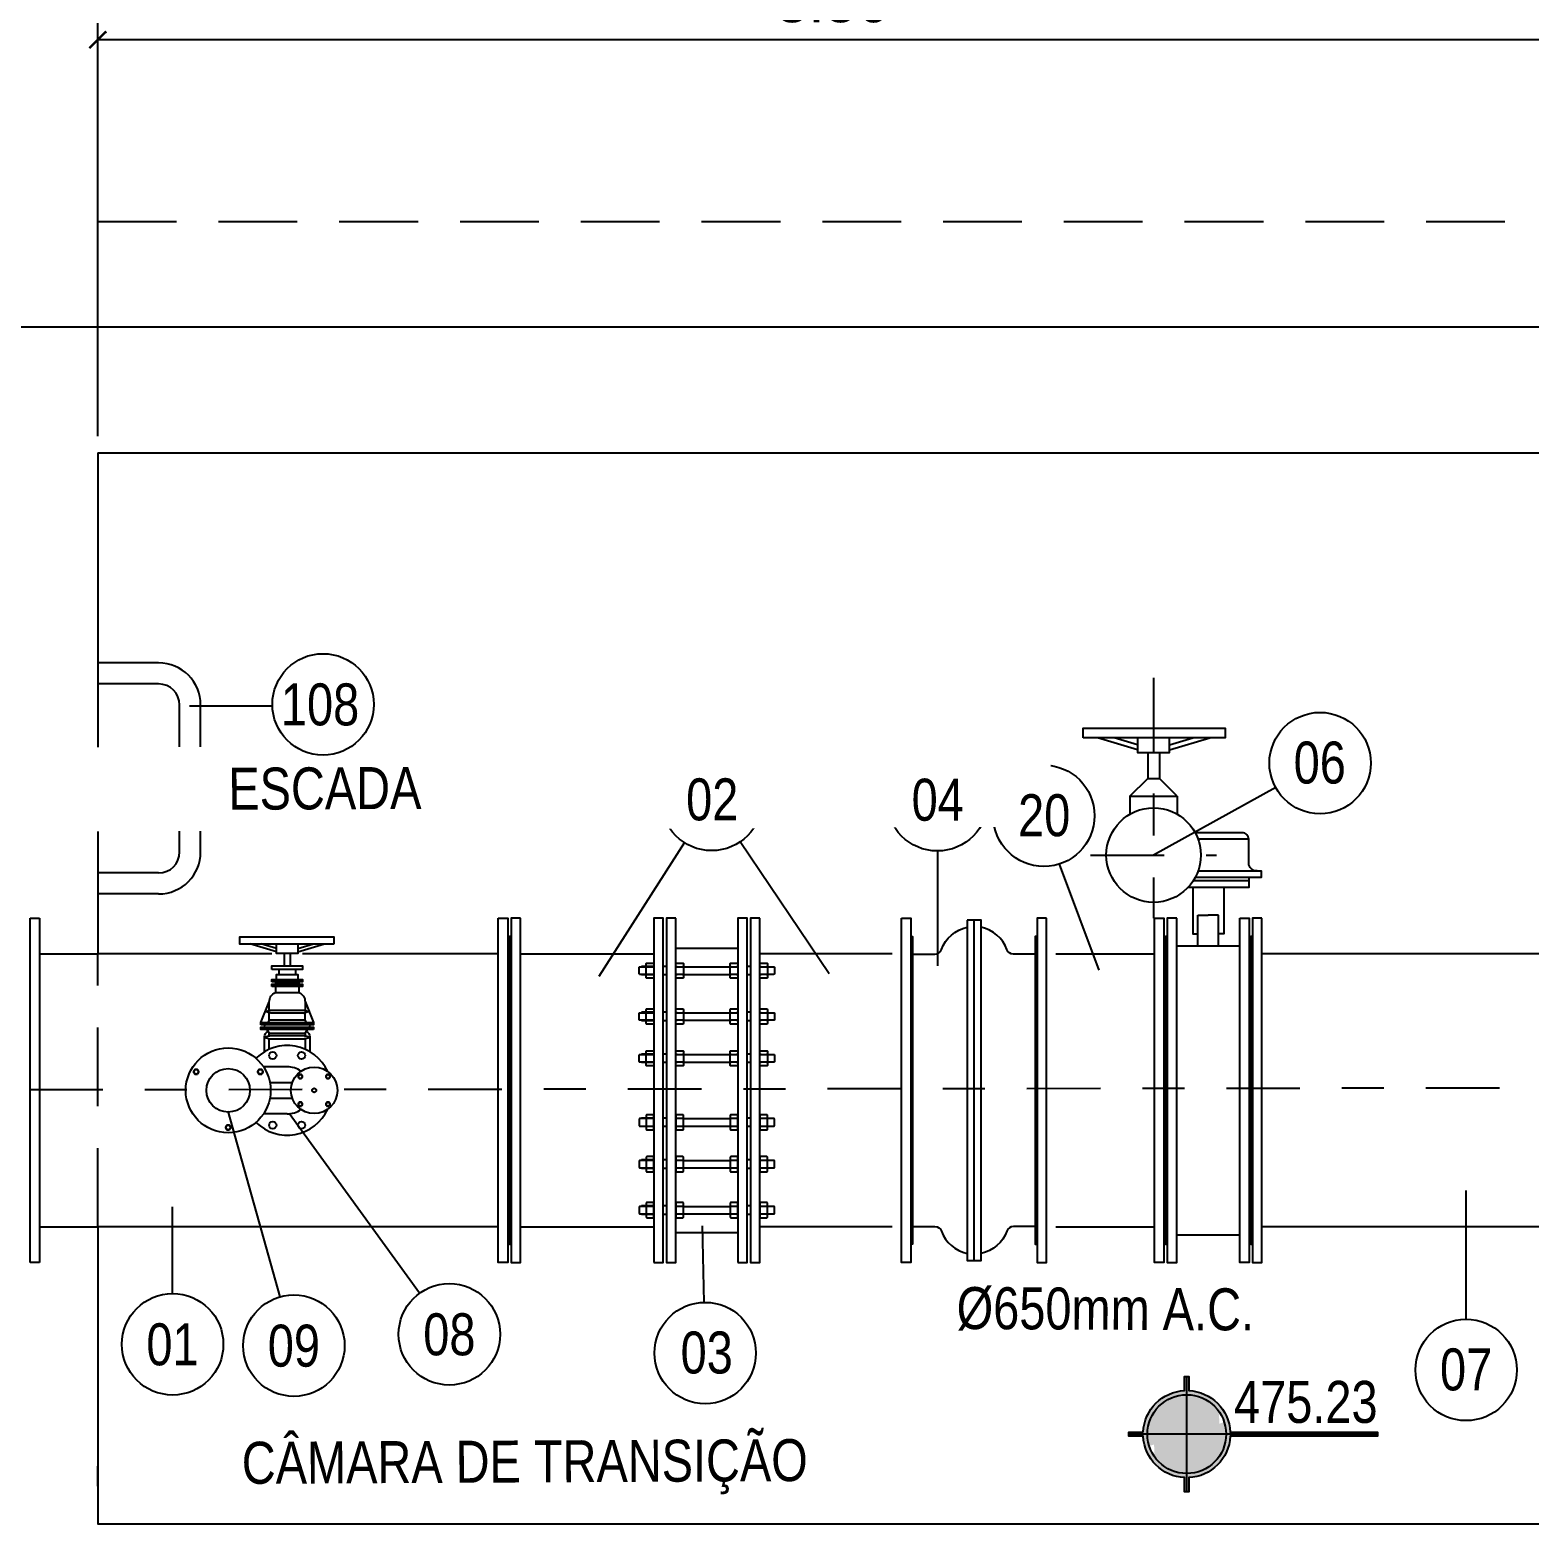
# Model space of a CAD drawing. Header units: feet. Extents: x 0 to 285374, y 0 to 9111566.
# Drawn here: x 285102.406 to 285105.977, y 9111373.329 to 9111376.886 of the extents above; entities that cross this region are included whole.
import ezdxf
from ezdxf.enums import TextEntityAlignment as Align

# ---------------------------------------------------------------- set-up
doc = ezdxf.new("R2010")
doc.units = ezdxf.units.FT
doc.header["$MEASUREMENT"] = 0
doc.linetypes.add('DASHDOT', pattern=[1, 0.5, -0.25, 0, -0.25])
doc.linetypes.add('HIDDEN', pattern=[0.375, 0.25, -0.125])
doc.layers.get('0').update_dxf_attribs({"linetype": 'CONTINUOUS'})
doc.layers.get('DEFPOINTS').update_dxf_attribs({"linetype": 'CONTINUOUS'})
for name, color, linetype in [('01', 1, 'CONTINUOUS'), ('01PROJ', 1, 'HIDDEN'), ('A-NIVEIS', 1, 'CONTINUOUS'), ('A-TEXTO', 2, 'CONTINUOUS'), ('EIXO', 1, 'DASHDOT'), ('FLANGES', 7, 'CONTINUOUS'), ('H-SA-CONTORNO', 2, 'CONTINUOUS'), ('H-SA-DIM', 1, 'CONTINUOUS'), ('H-SA-ESTRUTURA (CORTE)', 5, 'CONTINUOUS'), ('H-SA-TEXTO', 2, 'CONTINUOUS'), ('INDIC', 2, 'CONTINUOUS'), ('Top View-Ferro Fundido - JGS - K7(Esgoto)', 7, 'CONTINUOUS')]:
    doc.layers.add(name, color=color, linetype=linetype)
doc.styles.add('EGC_Arial_2.0mm', font='arial.ttf', dxfattribs={"width": 0.8, "height": 2})
doc.styles.get("Standard").update_dxf_attribs({"font": 'arial.ttf'})
doc.dimstyles.new('Copy of EGC_2.0mm', dxfattribs={"dimtxt": 0.1, "dimasz": 0.04, "dimexe": 0.04, "dimexo": 0.04, "dimgap": 0.04, "dimtad": 1, "dimzin": 1, "dimdsep": 46, "dimtxsty": 'Standard', "dimblk": 'ARCHTICK', "dimcen": 0, "dimclrd": 1, "dimclre": 1, "dimclrt": 2, "dimazin": 0, "dimtfac": 1, "dimtix": 1, "dimtmove": 1, "dimatfit": 3, "dimldrblk": 'NONE', "dimfxl": 0.002, "dimtolj": 1, "dimtzin": 0, "dimlwd": -1, "dimarcsym": 0})

# ---------------------------------------------------------------- blocks, each defined once
blk = doc.blocks.new('*U1244')
at = {"true_color": 0xffffff}
h = blk.add_hatch(color=7, dxfattribs=at)
h.dxf.hatch_style = 1
edge = h.paths.add_edge_path()
edge.add_arc((0, 0), 2.075, 92.76231, 177.23769, ccw=False)
edge.add_line((-0.1, 2.073), (-0.1, 2.75))
edge.add_line((-0.1, 2.75), (0.1, 2.75))
edge.add_line((0.1, 2.75), (0.1, 2.073))
edge.add_arc((0, 0), 2.075, 2.76231, 87.23769, ccw=False)
edge.add_line((2.073, 0.1), (9.088, 0.1))
edge.add_line((9.088, 0.1), (9.088, -0.1))
edge.add_line((9.088, -0.1), (2.073, -0.1))
edge.add_arc((0, 0), 2.075, 272.76231, 357.23769, ccw=False)
edge.add_line((0.1, -2.073), (0.1, -2.75))
edge.add_line((0.1, -2.75), (-0.1, -2.75))
edge.add_line((-0.1, -2.75), (-0.1, -2.073))
edge.add_arc((0, 0), 2.075, 182.76231, 267.23769, ccw=False)
edge.add_line((-2.073, -0.1), (-2.75, -0.1))
edge.add_line((-2.75, -0.1), (-2.75, 0.1))
edge.add_line((-2.75, 0.1), (-2.073, 0.1))
for p, q in [((0, -2.75), (0, 2.75)), ((9.088, 0), (-2.75, 0))]:
    blk.add_line(p, q)
at = {"color": 7, "true_color": 0xffffff}
blk.add_lwpolyline([(-2.073, 0.1, -0.386246), (-0.1, 2.073), (-0.1, 2.75), (0.1, 2.75), (0.1, 2.073, -0.386246), (2.073, 0.1), (9.088, 0.1), (9.088, -0.1), (2.073, -0.1, -0.386246), (0.1, -2.073), (0.1, -2.75), (-0.1, -2.75), (-0.1, -2.073, -0.386246), (-2.073, -0.1), (-2.75, -0.1), (-2.75, 0.1)], format="xyb", close=True, dxfattribs=at)
blk.add_circle((0, 0), 1.875)
for points in [[(0, 1.875), (0, 0), (0.583, 1.782), (0.595, 0)], [(0.583, 1.782), (0.595, 0), (1.097, 1.521), (1.096, 0)], [(1.097, 1.521), (1.096, 0), (1.533, 1.079), (1.571, 0)], [(1.533, 1.079), (1.571, 0), (1.786, 0.571), (0, 0)], [(-1.786, -0.571), (0, 0), (-1.796, -0.539), (-1.875, 0)], [(-1.533, -1.079), (-1.571, 0), (-1.786, -0.571), (0, 0)], [(-1.097, -1.521), (-1.096, 0), (-1.533, -1.079), (-1.571, 0)], [(-0.583, -1.782), (-0.595, 0), (-1.097, -1.521), (-1.096, 0)], [(0, -1.875), (0, 0), (-0.583, -1.782), (-0.595, 0)], [(1.786, 0.571), (0, 0), (1.796, 0.539), (1.875, 0)]]:
    blk.add_solid(points)
at = {"layer": 'A-TEXTO', "color": 2, "style": 'EGC_Arial_2.0mm', "width": 0.8}
blk.add_attdef('000.00', text='', height=2, dxfattribs=at).set_placement((9.088, 0.534), align=Align.RIGHT)
blk = doc.blocks.new('_ArchTick')
at = {"color": 0, "linetype": 'ByBlock', "const_width": 0.15}
blk.add_lwpolyline([(-0.5, -0.5), (0.5, 0.5)], dxfattribs=at)
blk = doc.blocks.new('*D1234')
at = {"layer": 'DEFPOINTS', "color": 0, "transparency": 16777216}
for p in [(285102.5676, 9111376.8626), (285102.5676, 9111375.8792), (285106.0676, 9111375.8792)]:
    blk.add_point(p, dxfattribs=at)
at = {"layer": 'H-SA-DIM', "color": 1, "lineweight": -2, "transparency": 16777216}
for p, q in [((285102.5676, 9111375.9192), (285102.5676, 9111376.9026)), ((285106.0676, 9111375.9192), (285106.0676, 9111376.9026))]:
    blk.add_line(p, q, dxfattribs=at)
at = {"layer": 'H-SA-DIM', "color": 1, "transparency": 16777216}
blk.add_line((285106.0676, 9111376.8626), (285102.5676, 9111376.8626), dxfattribs=at)
at = {"layer": 'H-SA-DIM', "color": 1, "transparency": 16777216, "xscale": 0.04, "yscale": 0.04, "zscale": 0.04, "rotation": 180}
blk.add_blockref('_ArchTick', (285102.5676, 9111376.8626), dxfattribs=at)
at = {"layer": 'H-SA-DIM', "color": 1, "transparency": 16777216, "xscale": 0.04, "yscale": 0.04, "zscale": 0.04}
blk.add_blockref('_ArchTick', (285106.0676, 9111376.8626), dxfattribs=at)
at = {"layer": 'H-SA-DIM', "color": 2, "transparency": 16777216, "insert": (285104.3176, 9111376.9537), "char_height": 0.1, "attachment_point": 5}
blk.add_mtext('\\A1;3.50', dxfattribs=at)
blk = doc.blocks.new('_None')
blk = doc.blocks.new('*D1247')
at = {"layer": 'DEFPOINTS', "color": 0, "transparency": 16777216}
for p in [(285106.0676, 9111377.21), (285106.0676, 9111375.8792), (285094.7676, 9111375.3292)]:
    blk.add_point(p, dxfattribs=at)
at = {"layer": 'H-SA-DIM', "color": 1, "lineweight": -2, "transparency": 16777216}
for p, q in [((285094.7676, 9111375.3692), (285094.7676, 9111377.25)), ((285106.0676, 9111375.9192), (285106.0676, 9111377.25))]:
    blk.add_line(p, q, dxfattribs=at)
at = {"layer": 'H-SA-DIM', "color": 1, "transparency": 16777216}
blk.add_line((285094.7676, 9111377.21), (285106.0676, 9111377.21), dxfattribs=at)
at = {"layer": 'H-SA-DIM', "color": 1, "transparency": 16777216, "xscale": 0.04, "yscale": 0.04, "zscale": 0.04, "rotation": 180}
blk.add_blockref('_ArchTick', (285094.7676, 9111377.21), dxfattribs=at)
at = {"layer": 'H-SA-DIM', "color": 1, "transparency": 16777216, "xscale": 0.04, "yscale": 0.04, "zscale": 0.04}
blk.add_blockref('_ArchTick', (285106.0676, 9111377.21), dxfattribs=at)
at = {"layer": 'H-SA-DIM', "color": 2, "transparency": 16777216, "insert": (285100.4176, 9111377.3011), "char_height": 0.1, "attachment_point": 5}
blk.add_mtext('\\A1;11.30', dxfattribs=at)

msp = doc.modelspace()

# ---------------------------------------------------------------- linework, layer by layer
at = {"layer": '01', "color": 1}
for p, q in [((285105.0432, 9111375.1725), (285104.9476, 9111375.2006)), ((285105.0432, 9111375.1842), (285104.9874, 9111375.2006)), ((285105.1191, 9111375.1725), (285105.2147, 9111375.2006)), ((285105.1191, 9111375.1842), (285105.1748, 9111375.2006)), ((285105.0249, 9111375.0622), (285105.0671, 9111375.1044)), ((285105.0671, 9111375.1044), (285105.0952, 9111375.1044)), ((285105.1374, 9111375.0622), (285105.0952, 9111375.1044)), ((285105.0249, 9111375.0622), (285105.1374, 9111375.0622)), ((285105.3077, 9111374.9592), (285105.1871, 9111374.9592)), ((285102.9933, 9111374.6916), (285102.9296, 9111374.7103)), ((285102.9933, 9111374.6994), (285102.9561, 9111374.7103)), ((285102.9989, 9111374.6495), (285102.9989, 9111374.6376)), ((285103.0186, 9111374.4177), (285102.9622, 9111374.4177)), ((285103.0186, 9111374.3055), (285102.9622, 9111374.3055))]:
    msp.add_line(p, q, dxfattribs=at)
at = {"layer": '01', "color": 1, "ltscale": 2.5}
for p, q in [((285105.0671, 9111375.1658), (285105.0671, 9111375.1044)), ((285105.0952, 9111375.1658), (285105.0952, 9111375.1044)), ((285105.0249, 9111375.0622), (285105.0249, 9111375.019)), ((285105.1374, 9111375.0622), (285105.1374, 9111375.019))]:
    msp.add_line(p, q, dxfattribs=at)
at = {"layer": '01', "color": 1, "ltscale": 0.2}
for p, q in [((285103.0439, 9111374.6994), (285103.081, 9111374.7103)), ((285103.0439, 9111374.6916), (285103.1076, 9111374.7103)), ((285103.0113, 9111374.6871), (285103.0113, 9111374.658)), ((285103.0259, 9111374.6871), (285103.0259, 9111374.658)), ((285103.0383, 9111374.6495), (285103.0383, 9111374.6376)), ((285102.9905, 9111374.62), (285102.9905, 9111374.6143)), ((285102.9905, 9111374.6171), (285103.0467, 9111374.6171)), ((285102.9905, 9111374.6087), (285102.9905, 9111374.5946)), ((285103.0467, 9111374.62), (285103.0467, 9111374.6143)), ((285103.0467, 9111374.6087), (285103.0467, 9111374.5946)), ((285102.9559, 9111374.5232), (285102.9761, 9111374.5722)), ((285103.0611, 9111374.5731), (285103.0813, 9111374.5232)), ((285102.9761, 9111374.5288), (285102.9761, 9111374.5462)), ((285103.0611, 9111374.5288), (285103.0611, 9111374.5462)), ((285102.9726, 9111374.5018), (285102.9733, 9111374.5021)), ((285102.9761, 9111374.491), (285102.9761, 9111374.4979)), ((285103.0611, 9111374.4979), (285103.0611, 9111374.491)), ((285103.0639, 9111374.5021), (285103.0645, 9111374.5018)), ((285102.9775, 9111374.3803), (285103.0307, 9111374.3803)), ((285102.9775, 9111374.3429), (285103.0307, 9111374.3429))]:
    msp.add_line(p, q, dxfattribs=at)
at = {"layer": '01', "color": 1}
msp.add_lwpolyline([(285105.0432, 9111375.2006), (285105.0432, 9111375.1658), (285105.1191, 9111375.1658), (285105.1191, 9111375.2006)], dxfattribs=at)
msp.add_lwpolyline([(285105.3275, 9111374.884, -0.405757), (285105.3077, 9111374.9026), (285105.3077, 9111374.9592, 0.414214), (285105.2921, 9111374.9748), (285105.1802, 9111374.9748)], format="xyb", dxfattribs=at)
at = {"layer": '01', "color": 1, "ltscale": 0.2}
for points in [[(285103.1301, 9111374.7103), (285103.1301, 9111374.7261), (285102.9051, 9111374.7261), (285102.9051, 9111374.7103)], [(285102.982, 9111374.6495), (285102.982, 9111374.658), (285103.0552, 9111374.658), (285103.0552, 9111374.6495)], [(285102.982, 9111374.62), (285102.982, 9111374.6256), (285103.0552, 9111374.6256), (285103.0552, 9111374.62)], [(285102.982, 9111374.6087), (285102.982, 9111374.6143), (285103.0552, 9111374.6143), (285103.0552, 9111374.6087)], [(285102.9559, 9111374.5176), (285102.9559, 9111374.5232), (285103.0813, 9111374.5232), (285103.0813, 9111374.5176)], [(285103.0813, 9111374.5063), (285102.9559, 9111374.5063), (285102.9559, 9111374.512), (285103.0813, 9111374.512)]]:
    msp.add_lwpolyline(points, close=True, dxfattribs=at)
for points in [[(285103.0439, 9111374.7103), (285103.0439, 9111374.6871), (285102.9933, 9111374.6871), (285102.9933, 9111374.7103)], [(285102.9933, 9111374.6256), (285102.9933, 9111374.6376), (285103.0439, 9111374.6376), (285103.0439, 9111374.6256)], [(285103.0648, 9111374.5232), (285103.0611, 9111374.5288), (285102.9761, 9111374.5288), (285102.9724, 9111374.5232)], [(285102.9705, 9111374.5063), (285102.9761, 9111374.4979), (285103.0611, 9111374.4979), (285103.0667, 9111374.5063)], [(285102.9761, 9111374.4594), (285102.9761, 9111374.4845)], [(285103.0611, 9111374.4845), (285103.0611, 9111374.4594)]]:
    msp.add_lwpolyline(points, dxfattribs=at)
for points in [[(285102.9761, 9111374.5519), (285102.9761, 9111374.5721, -0.292862), (285102.9905, 9111374.5946), (285103.0467, 9111374.5946, -0.313643), (285103.0611, 9111374.5721), (285103.0611, 9111374.552)], [(285103.0575, 9111374.5457), (285102.9799, 9111374.5457, -0.072993), (285102.9758, 9111374.5463), (285102.9666, 9111374.5491), (285102.9758, 9111374.5519, -0.072993), (285102.9799, 9111374.5525), (285103.0575, 9111374.5525, -0.072993), (285103.0615, 9111374.5519), (285103.0708, 9111374.5491), (285103.0615, 9111374.5463, -0.072993), (285103.0575, 9111374.5457, 0.072993), (285103.0615, 9111374.5463)], [(285102.9649, 9111374.4537), (285102.9649, 9111374.4892, -0.284079), (285102.9726, 9111374.5018)], [(285103.063, 9111374.485), (285103.0723, 9111374.4878), (285103.063, 9111374.4905, 0.072993), (285103.059, 9111374.4911), (285102.9782, 9111374.4911, 0.072993), (285102.9741, 9111374.4905), (285102.9649, 9111374.4878), (285102.9741, 9111374.485, 0.072993), (285102.9782, 9111374.4844), (285103.059, 9111374.4844, 0.072993), (285103.063, 9111374.485, -0.072993), (285103.059, 9111374.4844)], [(285103.0645, 9111374.5018, -0.284079), (285103.0723, 9111374.4892), (285103.0723, 9111374.4537)]]:
    msp.add_lwpolyline(points, format="xyb", dxfattribs=at)
at = {"layer": '01', "color": 1}
for points in [[(285102.805, 9111374.4001), (285102.8083, 9111374.4057), (285102.805, 9111374.4113), (285102.7986, 9111374.4113), (285102.7953, 9111374.4057), (285102.7986, 9111374.4001)], [(285102.9579, 9111374.4001), (285102.9611, 9111374.4057), (285102.9579, 9111374.4113), (285102.9514, 9111374.4113), (285102.9482, 9111374.4057), (285102.9514, 9111374.4001)], [(285103.0526, 9111374.3898), (285103.0553, 9111374.3944), (285103.0526, 9111374.399), (285103.0473, 9111374.399), (285103.0447, 9111374.3944), (285103.0473, 9111374.3898)], [(285103.1183, 9111374.3898), (285103.121, 9111374.3944), (285103.1183, 9111374.399), (285103.113, 9111374.399), (285103.1103, 9111374.3944), (285103.113, 9111374.3898)], [(285103.0526, 9111374.3241), (285103.0553, 9111374.3287), (285103.0526, 9111374.3334), (285103.0473, 9111374.3334), (285103.0447, 9111374.3287), (285103.0473, 9111374.3241)], [(285103.1183, 9111374.3241), (285103.121, 9111374.3287), (285103.1183, 9111374.3334), (285103.113, 9111374.3334), (285103.1103, 9111374.3287), (285103.113, 9111374.3241)], [(285102.8815, 9111374.2677), (285102.8847, 9111374.2733), (285102.8815, 9111374.2789), (285102.875, 9111374.2789), (285102.8718, 9111374.2733), (285102.875, 9111374.2677)]]:
    msp.add_lwpolyline(points, close=True, dxfattribs=at)
for centre, radius in [((285102.9842, 9111374.4445), 0.0086), ((285103.0529, 9111374.4445), 0.0086), ((285102.8018, 9111374.4057), 0.00561), ((285102.9547, 9111374.4057), 0.00561), ((285103.05, 9111374.3944), 0.00461), ((285103.1157, 9111374.3944), 0.00461), ((285103.0828, 9111374.3616), 0.00489), ((285103.05, 9111374.3287), 0.00461), ((285103.1157, 9111374.3287), 0.00461), ((285102.8782, 9111374.2733), 0.00561), ((285102.9842, 9111374.2786), 0.0086), ((285103.0529, 9111374.2786), 0.0086)]:
    msp.add_circle(centre, radius, dxfattribs=at)
for centre, radius, start, end in [((285102.9705, 9111374.5148), 0.00562, 150, 210), ((285103.0186, 9111374.3616), 0.0561, 54.2977, 90), ((285103.0186, 9111374.3616), 0.1066, 225.7973, 335.1096), ((285103.0186, 9111374.3616), 0.0561, 270, 305.7023)]:
    msp.add_arc(centre, radius, start, end, dxfattribs=at)
at = {"layer": '01', "color": 1, "ltscale": 0.2}
for centre, radius, start, end in [((285103.0667, 9111374.5148), 0.00562, 330, 30), ((285103.0186, 9111374.3616), 0.1066, 24.8904, 134.2027)]:
    msp.add_arc(centre, radius, start, end, dxfattribs=at)
at = {"layer": '01PROJ', "color": 1, "ltscale": 25}
for p, q in [((285102.4289, 9111374.6866), (285102.5676, 9111374.6866)), ((285102.4289, 9111374.0366), (285102.5676, 9111374.0366))]:
    msp.add_line(p, q, dxfattribs=at)
msp.add_lwpolyline([(285102.4064, 9111374.7718), (285102.4289, 9111374.7718), (285102.4289, 9111373.9516), (285102.4064, 9111373.9516)], close=True, dxfattribs=at)
at = {"layer": 'EIXO', "ltscale": 0.35}
for p, q in [((285105.0811, 9111375.3435), (285105.0811, 9111374.7716)), ((285104.9311, 9111374.9216), (285105.2311, 9111374.9216)), ((285100.9796, 9111374.3616), (285115.3353, 9111374.3793, -478.1983))]:
    msp.add_line(p, q, dxfattribs=at)
at = {"layer": 'FLANGES', "color": 2}
msp.add_lwpolyline([(285104.9138, 9111375.2006), (285104.9138, 9111375.2242), (285105.2513, 9111375.2242), (285105.2513, 9111375.2006)], close=True, dxfattribs=at)
for centre, radius in [((285105.0811, 9111374.9216), 0.1125), ((285102.8782, 9111374.3616), 0.101), ((285103.0828, 9111374.3616), 0.0554), ((285102.8782, 9111374.3616), 0.0518)]:
    msp.add_circle(centre, radius, dxfattribs=at)
at = {"layer": 'H-SA-CONTORNO', "color": 1, "linetype": 'HIDDEN', "ltscale": 0.75}
for p, q in [((285107.0676, 9111376.4292), (285097.0676, 9111376.4292)), ((285102.5676, 9111374.0366), (285102.5676, 9111374.6866))]:
    msp.add_line(p, q, dxfattribs=at)
at = {"layer": 'H-SA-ESTRUTURA (CORTE)'}
for p, q in [((285102.2676, 9111376.1792), (285106.3676, 9111376.1792)), ((285102.5676, 9111375.8792), (285102.5676, 9111374.6866)), ((285102.5676, 9111375.2042), (285102.5676, 9111375.1566)), ((285102.5676, 9111373.419), (285102.5676, 9111373.4666)), ((285105.2176, 9111373.3292), (285106.0676, 9111373.3292))]:
    msp.add_line(p, q, dxfattribs=at)
for points in [[(285102.5676, 9111375.8792), (285106.0676, 9111375.8792), (285106.0676, 9111374.6866)], [(285102.5676, 9111374.0366), (285102.5676, 9111373.3292), (285105.2176, 9111373.3292)]]:
    msp.add_lwpolyline(points, dxfattribs=at)
at = {"layer": 'INDIC', "color": 1, "linetype": 'Continuous'}
for p, q in [((285102.9834, 9111375.2764), (285102.7861, 9111375.2764)), ((285105.3718, 9111375.0823), (285105.0811, 9111374.9216)), ((285104.3085, 9111374.6386), (285104.0967, 9111374.9529)), ((285103.9642, 9111374.9513), (285103.7604, 9111374.6324)), ((285104.5665, 9111374.9315), (285104.5665, 9111374.6584)), ((285104.8567, 9111374.9003), (285104.9509, 9111374.6476)), ((285103.002, 9111373.87), (285102.8781, 9111374.3118)), ((285103.3338, 9111373.8785), (285103.0232, 9111374.3063)), ((285105.8253, 9111373.8166), (285105.8253, 9111374.1228)), ((285102.7459, 9111373.8777), (285102.7459, 9111374.0842)), ((285104.0111, 9111373.8569), (285104.0072, 9111374.039))]:
    msp.add_line(p, q, dxfattribs=at)
for centre in [(285105.4775, 9111375.1407), (285104.0292, 9111375.053), (285104.5665, 9111375.0522), (285104.8199, 9111375.0153), (285103.4047, 9111373.7808), (285102.7459, 9111373.757), (285103.0346, 9111373.7538), (285104.0137, 9111373.7362), (285105.8251, 9111373.6959)]:
    msp.add_circle(centre, 0.1207, dxfattribs=at)
at = {"layer": 'Top View-Ferro Fundido - JGS - K7(Esgoto)', "color": 1, "linetype": 'ByBlock', "lineweight": -2}
for p, q in [((285102.7126, 9111375.3792), (285102.5676, 9111375.3792)), ((285102.7126, 9111375.3292), (285102.5676, 9111375.3292)), ((285102.7626, 9111374.9292), (285102.7626, 9111375.2792)), ((285102.8126, 9111374.9292), (285102.8126, 9111375.2792)), ((285102.7126, 9111374.8792), (285102.5676, 9111374.8792)), ((285105.3075, 9111374.8605), (285105.1756, 9111374.8605)), ((285102.7126, 9111374.8292), (285102.5676, 9111374.8292)), ((285105.1867, 9111374.7785), (285105.2111, 9111374.7785)), ((285105.1867, 9111374.7058), (285105.1867, 9111374.7785)), ((285105.2355, 9111374.7785), (285105.2111, 9111374.7785)), ((285105.2355, 9111374.7058), (285105.2355, 9111374.7785)), ((285104.654, 9111373.9562), (285104.654, 9111374.7669)), ((285105.1361, 9111374.7058), (285105.2861, 9111374.7058)), ((285102.982, 9111374.6866), (285102.5676, 9111374.6866)), ((285103.5211, 9111374.6866), (285103.0552, 9111374.6866)), ((285103.5741, 9111374.6866), (285103.8911, 9111374.6866)), ((285103.9441, 9111374.6997), (285104.0911, 9111374.6997)), ((285104.4586, 9111374.6866), (285104.1441, 9111374.6866)), ((285104.8486, 9111374.6866), (285105.0831, 9111374.6866)), ((285106.0676, 9111374.6866), (285105.3391, 9111374.6866)), ((285103.8911, 9111374.6567), (285103.8621, 9111374.6567)), ((285103.8911, 9111374.6367), (285103.8621, 9111374.6367)), ((285103.8749, 9111374.6557), (285103.8893, 9111374.6557)), ((285103.8893, 9111374.6377), (285103.8749, 9111374.6377)), ((285103.9216, 9111374.6567), (285103.9136, 9111374.6567)), ((285103.9216, 9111374.6367), (285103.9136, 9111374.6367)), ((285103.9459, 9111374.6557), (285103.9603, 9111374.6557)), ((285103.9603, 9111374.6377), (285103.9459, 9111374.6377)), ((285103.9621, 9111374.6557), (285104.0731, 9111374.6557)), ((285103.9621, 9111374.6377), (285104.0731, 9111374.6377)), ((285104.0749, 9111374.6557), (285104.0893, 9111374.6557)), ((285104.0893, 9111374.6377), (285104.0749, 9111374.6377)), ((285104.1216, 9111374.6567), (285104.1136, 9111374.6567)), ((285104.1216, 9111374.6367), (285104.1136, 9111374.6367)), ((285104.1459, 9111374.6557), (285104.1603, 9111374.6557)), ((285104.1603, 9111374.6377), (285104.1459, 9111374.6377)), ((285103.8911, 9111374.5474), (285103.8621, 9111374.5474)), ((285103.8911, 9111374.5274), (285103.8621, 9111374.5274)), ((285103.8749, 9111374.5464), (285103.8893, 9111374.5464)), ((285103.8893, 9111374.5284), (285103.8749, 9111374.5284)), ((285103.9216, 9111374.5474), (285103.9136, 9111374.5474)), ((285103.9216, 9111374.5274), (285103.9136, 9111374.5274)), ((285103.9459, 9111374.5464), (285103.9603, 9111374.5464)), ((285103.9603, 9111374.5284), (285103.9459, 9111374.5284)), ((285103.9621, 9111374.5464), (285104.0731, 9111374.5464)), ((285103.9621, 9111374.5284), (285104.0731, 9111374.5284)), ((285104.0749, 9111374.5464), (285104.0893, 9111374.5464)), ((285104.0893, 9111374.5284), (285104.0749, 9111374.5284)), ((285104.1216, 9111374.5474), (285104.1136, 9111374.5474)), ((285104.1216, 9111374.5274), (285104.1136, 9111374.5274)), ((285104.1459, 9111374.5464), (285104.1603, 9111374.5464)), ((285104.1603, 9111374.5284), (285104.1459, 9111374.5284)), ((285103.8911, 9111374.4478), (285103.8621, 9111374.4478)), ((285103.8911, 9111374.4278), (285103.8621, 9111374.4278)), ((285103.8749, 9111374.4468), (285103.8893, 9111374.4468)), ((285103.8893, 9111374.4288), (285103.8749, 9111374.4288)), ((285103.9216, 9111374.4478), (285103.9136, 9111374.4478)), ((285103.9216, 9111374.4278), (285103.9136, 9111374.4278)), ((285103.9459, 9111374.4468), (285103.9603, 9111374.4468)), ((285103.9603, 9111374.4288), (285103.9459, 9111374.4288)), ((285103.9621, 9111374.4468), (285104.0731, 9111374.4468)), ((285103.9621, 9111374.4288), (285104.0731, 9111374.4288)), ((285104.0749, 9111374.4468), (285104.0893, 9111374.4468)), ((285104.0893, 9111374.4288), (285104.0749, 9111374.4288)), ((285104.1216, 9111374.4478), (285104.1136, 9111374.4478)), ((285104.1216, 9111374.4278), (285104.1136, 9111374.4278)), ((285104.1459, 9111374.4468), (285104.1603, 9111374.4468)), ((285104.1603, 9111374.4288), (285104.1459, 9111374.4288)), ((285103.8911, 9111374.2954), (285103.8621, 9111374.2954)), ((285103.8911, 9111374.2754), (285103.8621, 9111374.2754)), ((285103.8893, 9111374.2944), (285103.8749, 9111374.2944)), ((285103.8749, 9111374.2764), (285103.8893, 9111374.2764)), ((285103.9216, 9111374.2954), (285103.9136, 9111374.2954)), ((285103.9216, 9111374.2754), (285103.9136, 9111374.2754)), ((285103.9603, 9111374.2944), (285103.9459, 9111374.2944)), ((285103.9459, 9111374.2764), (285103.9603, 9111374.2764)), ((285103.9621, 9111374.2944), (285104.0731, 9111374.2944)), ((285103.9621, 9111374.2764), (285104.0731, 9111374.2764)), ((285104.0893, 9111374.2944), (285104.0749, 9111374.2944)), ((285104.0749, 9111374.2764), (285104.0893, 9111374.2764)), ((285104.1216, 9111374.2954), (285104.1136, 9111374.2954)), ((285104.1216, 9111374.2754), (285104.1136, 9111374.2754)), ((285104.1603, 9111374.2944), (285104.1459, 9111374.2944)), ((285104.1459, 9111374.2764), (285104.1603, 9111374.2764)), ((285103.8911, 9111374.1958), (285103.8621, 9111374.1958)), ((285103.8911, 9111374.1758), (285103.8621, 9111374.1758)), ((285103.8893, 9111374.1948), (285103.8749, 9111374.1948)), ((285103.8749, 9111374.1768), (285103.8893, 9111374.1768)), ((285103.9216, 9111374.1958), (285103.9136, 9111374.1958)), ((285103.9216, 9111374.1758), (285103.9136, 9111374.1758)), ((285103.9603, 9111374.1948), (285103.9459, 9111374.1948)), ((285103.9459, 9111374.1768), (285103.9603, 9111374.1768)), ((285103.9621, 9111374.1948), (285104.0731, 9111374.1948)), ((285103.9621, 9111374.1768), (285104.0731, 9111374.1768)), ((285104.0893, 9111374.1948), (285104.0749, 9111374.1948)), ((285104.0749, 9111374.1768), (285104.0893, 9111374.1768)), ((285104.1216, 9111374.1958), (285104.1136, 9111374.1958)), ((285104.1216, 9111374.1758), (285104.1136, 9111374.1758)), ((285104.1603, 9111374.1948), (285104.1459, 9111374.1948)), ((285104.1459, 9111374.1768), (285104.1603, 9111374.1768)), ((285103.8911, 9111374.0864), (285103.8621, 9111374.0864)), ((285103.8911, 9111374.0664), (285103.8621, 9111374.0664)), ((285103.8893, 9111374.0854), (285103.8749, 9111374.0854)), ((285103.8749, 9111374.0674), (285103.8893, 9111374.0674)), ((285103.9216, 9111374.0864), (285103.9136, 9111374.0864)), ((285103.9216, 9111374.0664), (285103.9136, 9111374.0664)), ((285103.9603, 9111374.0854), (285103.9459, 9111374.0854)), ((285103.9459, 9111374.0674), (285103.9603, 9111374.0674)), ((285103.9621, 9111374.0854), (285104.0731, 9111374.0854)), ((285103.9621, 9111374.0674), (285104.0731, 9111374.0674)), ((285104.0893, 9111374.0854), (285104.0749, 9111374.0854)), ((285104.0749, 9111374.0674), (285104.0893, 9111374.0674)), ((285104.1216, 9111374.0864), (285104.1136, 9111374.0864)), ((285104.1216, 9111374.0664), (285104.1136, 9111374.0664)), ((285104.1603, 9111374.0854), (285104.1459, 9111374.0854)), ((285104.1459, 9111374.0674), (285104.1603, 9111374.0674)), ((285103.5211, 9111374.0366), (285102.5676, 9111374.0366)), ((285103.5741, 9111374.0366), (285103.8911, 9111374.0366)), ((285103.9441, 9111374.0234), (285104.0911, 9111374.0234)), ((285104.4586, 9111374.0366), (285104.1441, 9111374.0366)), ((285104.8486, 9111374.0366), (285105.0831, 9111374.0366)), ((285106.0676, 9111374.0366), (285105.3391, 9111374.0366)), ((285105.1361, 9111374.0174), (285105.2861, 9111374.0174))]:
    msp.add_line(p, q, dxfattribs=at)
for points in [[(285105.1871, 9111374.884), (285105.3371, 9111374.884), (285105.3371, 9111374.8683), (285105.1802, 9111374.8683)], [(285105.3075, 9111374.8683), (285105.3075, 9111374.8449), (285105.1634, 9111374.8449)], [(285105.1742, 9111374.8449), (285105.1742, 9111374.7339), (285105.1867, 9111374.7339)], [(285105.248, 9111374.8449), (285105.248, 9111374.7339), (285105.2355, 9111374.7339)], [(285103.5436, 9111374.7276), (285103.5476, 9111374.7276), (285103.5476, 9111373.9956), (285103.5436, 9111373.9956)], [(285103.5516, 9111374.7276), (285103.5476, 9111374.7276), (285103.5476, 9111373.9956), (285103.5516, 9111373.9956)], [(285104.5036, 9111374.7276), (285104.5076, 9111374.7276), (285104.5076, 9111373.9956), (285104.5036, 9111373.9956)], [(285104.8036, 9111374.7276), (285104.7996, 9111374.7276), (285104.7996, 9111373.9956), (285104.8036, 9111373.9956)], [(285105.1056, 9111374.7276), (285105.1096, 9111374.7276), (285105.1096, 9111373.9956), (285105.1056, 9111373.9956)], [(285105.1136, 9111374.7276), (285105.1096, 9111374.7276), (285105.1096, 9111373.9956), (285105.1136, 9111373.9956)], [(285105.3086, 9111374.7276), (285105.3126, 9111374.7276), (285105.3126, 9111373.9956), (285105.3086, 9111373.9956)], [(285105.3166, 9111374.7276), (285105.3126, 9111374.7276), (285105.3126, 9111373.9956), (285105.3166, 9111373.9956)], [(285103.8731, 9111374.6548), (285103.8749, 9111374.6557), (285103.8731, 9111374.6566)], [(285103.8731, 9111374.6368), (285103.8749, 9111374.6377), (285103.8731, 9111374.6386)], [(285103.8911, 9111374.6566), (285103.8893, 9111374.6557), (285103.8911, 9111374.6548)], [(285103.8911, 9111374.6386), (285103.8893, 9111374.6377), (285103.8911, 9111374.6368)], [(285103.9441, 9111374.6548), (285103.9459, 9111374.6557), (285103.9441, 9111374.6566)], [(285103.9441, 9111374.6368), (285103.9459, 9111374.6377), (285103.9441, 9111374.6386)], [(285103.9621, 9111374.6566), (285103.9603, 9111374.6557), (285103.9621, 9111374.6548)], [(285103.9621, 9111374.6386), (285103.9603, 9111374.6377), (285103.9621, 9111374.6368)], [(285104.0731, 9111374.6548), (285104.0749, 9111374.6557), (285104.0731, 9111374.6566)], [(285104.0731, 9111374.6368), (285104.0749, 9111374.6377), (285104.0731, 9111374.6386)], [(285104.0911, 9111374.6566), (285104.0893, 9111374.6557), (285104.0911, 9111374.6548)], [(285104.0911, 9111374.6386), (285104.0893, 9111374.6377), (285104.0911, 9111374.6368)], [(285104.1441, 9111374.6548), (285104.1459, 9111374.6557), (285104.1441, 9111374.6566)], [(285104.1441, 9111374.6368), (285104.1459, 9111374.6377), (285104.1441, 9111374.6386)], [(285104.1621, 9111374.6566), (285104.1603, 9111374.6557), (285104.1621, 9111374.6548)], [(285104.1621, 9111374.6386), (285104.1603, 9111374.6377), (285104.1621, 9111374.6368)], [(285103.8731, 9111374.5455), (285103.8749, 9111374.5464), (285103.8731, 9111374.5473)], [(285103.8731, 9111374.5275), (285103.8749, 9111374.5284), (285103.8731, 9111374.5293)], [(285103.8911, 9111374.5473), (285103.8893, 9111374.5464), (285103.8911, 9111374.5455)], [(285103.8911, 9111374.5293), (285103.8893, 9111374.5284), (285103.8911, 9111374.5275)], [(285103.9441, 9111374.5455), (285103.9459, 9111374.5464), (285103.9441, 9111374.5473)], [(285103.9441, 9111374.5275), (285103.9459, 9111374.5284), (285103.9441, 9111374.5293)], [(285103.9621, 9111374.5473), (285103.9603, 9111374.5464), (285103.9621, 9111374.5455)], [(285103.9621, 9111374.5293), (285103.9603, 9111374.5284), (285103.9621, 9111374.5275)], [(285104.0731, 9111374.5455), (285104.0749, 9111374.5464), (285104.0731, 9111374.5473)], [(285104.0731, 9111374.5275), (285104.0749, 9111374.5284), (285104.0731, 9111374.5293)], [(285104.0911, 9111374.5473), (285104.0893, 9111374.5464), (285104.0911, 9111374.5455)], [(285104.0911, 9111374.5293), (285104.0893, 9111374.5284), (285104.0911, 9111374.5275)], [(285104.1441, 9111374.5455), (285104.1459, 9111374.5464), (285104.1441, 9111374.5473)], [(285104.1441, 9111374.5275), (285104.1459, 9111374.5284), (285104.1441, 9111374.5293)], [(285104.1621, 9111374.5473), (285104.1603, 9111374.5464), (285104.1621, 9111374.5455)], [(285104.1621, 9111374.5293), (285104.1603, 9111374.5284), (285104.1621, 9111374.5275)], [(285103.8731, 9111374.4459), (285103.8749, 9111374.4468), (285103.8731, 9111374.4477)], [(285103.8731, 9111374.4279), (285103.8749, 9111374.4288), (285103.8731, 9111374.4297)], [(285103.8911, 9111374.4477), (285103.8893, 9111374.4468), (285103.8911, 9111374.4459)], [(285103.8911, 9111374.4297), (285103.8893, 9111374.4288), (285103.8911, 9111374.4279)], [(285103.9441, 9111374.4459), (285103.9459, 9111374.4468), (285103.9441, 9111374.4477)], [(285103.9441, 9111374.4279), (285103.9459, 9111374.4288), (285103.9441, 9111374.4297)], [(285103.9621, 9111374.4477), (285103.9603, 9111374.4468), (285103.9621, 9111374.4459)], [(285103.9621, 9111374.4297), (285103.9603, 9111374.4288), (285103.9621, 9111374.4279)], [(285104.0731, 9111374.4459), (285104.0749, 9111374.4468), (285104.0731, 9111374.4477)], [(285104.0731, 9111374.4279), (285104.0749, 9111374.4288), (285104.0731, 9111374.4297)], [(285104.0911, 9111374.4477), (285104.0893, 9111374.4468), (285104.0911, 9111374.4459)], [(285104.0911, 9111374.4297), (285104.0893, 9111374.4288), (285104.0911, 9111374.4279)], [(285104.1441, 9111374.4459), (285104.1459, 9111374.4468), (285104.1441, 9111374.4477)], [(285104.1441, 9111374.4279), (285104.1459, 9111374.4288), (285104.1441, 9111374.4297)], [(285104.1621, 9111374.4477), (285104.1603, 9111374.4468), (285104.1621, 9111374.4459)], [(285104.1621, 9111374.4297), (285104.1603, 9111374.4288), (285104.1621, 9111374.4279)], [(285103.8731, 9111374.2953), (285103.8749, 9111374.2944), (285103.8731, 9111374.2935)], [(285103.8731, 9111374.2773), (285103.8749, 9111374.2764), (285103.8731, 9111374.2755)], [(285103.8911, 9111374.2935), (285103.8893, 9111374.2944), (285103.8911, 9111374.2953)], [(285103.8911, 9111374.2755), (285103.8893, 9111374.2764), (285103.8911, 9111374.2773)], [(285103.9441, 9111374.2953), (285103.9459, 9111374.2944), (285103.9441, 9111374.2935)], [(285103.9441, 9111374.2773), (285103.9459, 9111374.2764), (285103.9441, 9111374.2755)], [(285103.9621, 9111374.2935), (285103.9603, 9111374.2944), (285103.9621, 9111374.2953)], [(285103.9621, 9111374.2755), (285103.9603, 9111374.2764), (285103.9621, 9111374.2773)], [(285104.0731, 9111374.2953), (285104.0749, 9111374.2944), (285104.0731, 9111374.2935)], [(285104.0731, 9111374.2773), (285104.0749, 9111374.2764), (285104.0731, 9111374.2755)], [(285104.0911, 9111374.2935), (285104.0893, 9111374.2944), (285104.0911, 9111374.2953)], [(285104.0911, 9111374.2755), (285104.0893, 9111374.2764), (285104.0911, 9111374.2773)], [(285104.1441, 9111374.2953), (285104.1459, 9111374.2944), (285104.1441, 9111374.2935)], [(285104.1441, 9111374.2773), (285104.1459, 9111374.2764), (285104.1441, 9111374.2755)], [(285104.1621, 9111374.2935), (285104.1603, 9111374.2944), (285104.1621, 9111374.2953)], [(285104.1621, 9111374.2755), (285104.1603, 9111374.2764), (285104.1621, 9111374.2773)], [(285103.8731, 9111374.1957), (285103.8749, 9111374.1948), (285103.8731, 9111374.1939)], [(285103.8731, 9111374.1777), (285103.8749, 9111374.1768), (285103.8731, 9111374.1759)], [(285103.8911, 9111374.1939), (285103.8893, 9111374.1948), (285103.8911, 9111374.1957)], [(285103.8911, 9111374.1759), (285103.8893, 9111374.1768), (285103.8911, 9111374.1777)], [(285103.9441, 9111374.1957), (285103.9459, 9111374.1948), (285103.9441, 9111374.1939)], [(285103.9441, 9111374.1777), (285103.9459, 9111374.1768), (285103.9441, 9111374.1759)], [(285103.9621, 9111374.1939), (285103.9603, 9111374.1948), (285103.9621, 9111374.1957)], [(285103.9621, 9111374.1759), (285103.9603, 9111374.1768), (285103.9621, 9111374.1777)], [(285104.0731, 9111374.1957), (285104.0749, 9111374.1948), (285104.0731, 9111374.1939)], [(285104.0731, 9111374.1777), (285104.0749, 9111374.1768), (285104.0731, 9111374.1759)], [(285104.0911, 9111374.1939), (285104.0893, 9111374.1948), (285104.0911, 9111374.1957)], [(285104.0911, 9111374.1759), (285104.0893, 9111374.1768), (285104.0911, 9111374.1777)], [(285104.1441, 9111374.1957), (285104.1459, 9111374.1948), (285104.1441, 9111374.1939)], [(285104.1441, 9111374.1777), (285104.1459, 9111374.1768), (285104.1441, 9111374.1759)], [(285104.1621, 9111374.1939), (285104.1603, 9111374.1948), (285104.1621, 9111374.1957)], [(285104.1621, 9111374.1759), (285104.1603, 9111374.1768), (285104.1621, 9111374.1777)], [(285103.8731, 9111374.0863), (285103.8749, 9111374.0854), (285103.8731, 9111374.0845)], [(285103.8731, 9111374.0683), (285103.8749, 9111374.0674), (285103.8731, 9111374.0665)], [(285103.8911, 9111374.0845), (285103.8893, 9111374.0854), (285103.8911, 9111374.0863)], [(285103.8911, 9111374.0665), (285103.8893, 9111374.0674), (285103.8911, 9111374.0683)], [(285103.9441, 9111374.0863), (285103.9459, 9111374.0854), (285103.9441, 9111374.0845)], [(285103.9441, 9111374.0683), (285103.9459, 9111374.0674), (285103.9441, 9111374.0665)], [(285103.9621, 9111374.0845), (285103.9603, 9111374.0854), (285103.9621, 9111374.0863)], [(285103.9621, 9111374.0665), (285103.9603, 9111374.0674), (285103.9621, 9111374.0683)], [(285104.0731, 9111374.0863), (285104.0749, 9111374.0854), (285104.0731, 9111374.0845)], [(285104.0731, 9111374.0683), (285104.0749, 9111374.0674), (285104.0731, 9111374.0665)], [(285104.0911, 9111374.0845), (285104.0893, 9111374.0854), (285104.0911, 9111374.0863)], [(285104.0911, 9111374.0665), (285104.0893, 9111374.0674), (285104.0911, 9111374.0683)], [(285104.1441, 9111374.0863), (285104.1459, 9111374.0854), (285104.1441, 9111374.0845)], [(285104.1441, 9111374.0683), (285104.1459, 9111374.0674), (285104.1441, 9111374.0665)], [(285104.1621, 9111374.0845), (285104.1603, 9111374.0854), (285104.1621, 9111374.0863)], [(285104.1621, 9111374.0665), (285104.1603, 9111374.0674), (285104.1621, 9111374.0683)]]:
    msp.add_lwpolyline(points, dxfattribs=at)
for points in [[(285103.5211, 9111374.7716), (285103.5436, 9111374.7716), (285103.5436, 9111373.9516), (285103.5211, 9111373.9516)], [(285103.5741, 9111374.7716), (285103.5516, 9111374.7716), (285103.5516, 9111373.9516), (285103.5741, 9111373.9516)], [(285103.8911, 9111373.9516), (285103.9136, 9111373.9516), (285103.9136, 9111374.7716), (285103.8911, 9111374.7716)], [(285103.9441, 9111374.7716), (285103.9216, 9111374.7716), (285103.9216, 9111373.9516), (285103.9441, 9111373.9516)], [(285104.0911, 9111373.9516), (285104.1136, 9111373.9516), (285104.1136, 9111374.7716), (285104.0911, 9111374.7716)], [(285104.1441, 9111374.7716), (285104.1216, 9111374.7716), (285104.1216, 9111373.9516), (285104.1441, 9111373.9516)], [(285104.4811, 9111374.7716), (285104.5036, 9111374.7716), (285104.5036, 9111373.9516), (285104.4811, 9111373.9516)], [(285104.6374, 9111374.7669), (285104.6374, 9111373.9562), (285104.6706, 9111373.9562), (285104.6706, 9111374.7669)], [(285104.8261, 9111374.7716), (285104.8036, 9111374.7716), (285104.8036, 9111373.9516), (285104.8261, 9111373.9516)], [(285105.0831, 9111374.7716), (285105.1056, 9111374.7716), (285105.1056, 9111373.9516), (285105.0831, 9111373.9516)], [(285105.1361, 9111374.7716), (285105.1136, 9111374.7716), (285105.1136, 9111373.9516), (285105.1361, 9111373.9516)], [(285105.2861, 9111374.7716), (285105.3086, 9111374.7716), (285105.3086, 9111373.9516), (285105.2861, 9111373.9516)], [(285105.3391, 9111374.7716), (285105.3166, 9111374.7716), (285105.3166, 9111373.9516), (285105.3391, 9111373.9516)]]:
    msp.add_lwpolyline(points, close=True, dxfattribs=at)
for points in [[(285104.5076, 9111374.6856), (285104.5607, 9111374.6856, 0.317315), (285104.5763, 9111374.6966, -0.262382), (285104.6374, 9111374.7498, -0.262382)], [(285104.7996, 9111374.6856), (285104.7474, 9111374.6856, -0.317315), (285104.7317, 9111374.6966, 0.262382), (285104.6706, 9111374.7498)], [(285103.8731, 9111374.6377), (285103.8582, 9111374.6377, -0.414214), (285103.8564, 9111374.6395), (285103.8564, 9111374.6539, -0.414214), (285103.8582, 9111374.6557), (285103.8731, 9111374.6557)], [(285104.1621, 9111374.6557), (285104.1771, 9111374.6557, -0.414214), (285104.1789, 9111374.6539), (285104.1789, 9111374.6395, -0.414214), (285104.1771, 9111374.6377), (285104.1621, 9111374.6377)], [(285103.8731, 9111374.5284), (285103.8582, 9111374.5284, -0.414214), (285103.8564, 9111374.5302), (285103.8564, 9111374.5446, -0.414214), (285103.8582, 9111374.5464), (285103.8731, 9111374.5464)], [(285104.1621, 9111374.5464), (285104.1771, 9111374.5464, -0.414214), (285104.1789, 9111374.5446), (285104.1789, 9111374.5302, -0.414214), (285104.1771, 9111374.5284), (285104.1621, 9111374.5284)], [(285103.8731, 9111374.4288), (285103.8582, 9111374.4288, -0.414214), (285103.8564, 9111374.4306), (285103.8564, 9111374.445, -0.414214), (285103.8582, 9111374.4468), (285103.8731, 9111374.4468)], [(285104.1621, 9111374.4468), (285104.1771, 9111374.4468, -0.414214), (285104.1789, 9111374.445), (285104.1789, 9111374.4306, -0.414214), (285104.1771, 9111374.4288), (285104.1621, 9111374.4288)], [(285103.8731, 9111374.2944), (285103.8582, 9111374.2944, 0.414214), (285103.8564, 9111374.2926), (285103.8564, 9111374.2782, 0.414214), (285103.8582, 9111374.2764), (285103.8731, 9111374.2764)], [(285104.1621, 9111374.2764), (285104.1771, 9111374.2764, 0.414214), (285104.1789, 9111374.2782), (285104.1789, 9111374.2926, 0.414214), (285104.1771, 9111374.2944), (285104.1621, 9111374.2944)], [(285103.8731, 9111374.1948), (285103.8582, 9111374.1948, 0.414214), (285103.8564, 9111374.193), (285103.8564, 9111374.1786, 0.414214), (285103.8582, 9111374.1768), (285103.8731, 9111374.1768)], [(285104.1621, 9111374.1768), (285104.1771, 9111374.1768, 0.414214), (285104.1789, 9111374.1786), (285104.1789, 9111374.193, 0.414214), (285104.1771, 9111374.1948), (285104.1621, 9111374.1948)], [(285103.8731, 9111374.0854), (285103.8582, 9111374.0854, 0.414214), (285103.8564, 9111374.0836), (285103.8564, 9111374.0692, 0.414214), (285103.8582, 9111374.0674), (285103.8731, 9111374.0674)], [(285104.1621, 9111374.0674), (285104.1771, 9111374.0674, 0.414214), (285104.1789, 9111374.0692), (285104.1789, 9111374.0836, 0.414214), (285104.1771, 9111374.0854), (285104.1621, 9111374.0854)], [(285104.5076, 9111374.0376), (285104.5607, 9111374.0376, -0.317315), (285104.5763, 9111374.0265, 0.262382), (285104.6374, 9111373.9734)], [(285104.7996, 9111374.0376), (285104.7474, 9111374.0376, 0.317315), (285104.7317, 9111374.0265, -0.262382), (285104.6706, 9111373.9734, -0.262382)]]:
    msp.add_lwpolyline(points, format="xyb", dxfattribs=at)
for points in [[(285103.8911, 9111374.6305, -0.414214), (285103.8893, 9111374.6287), (285103.8749, 9111374.6287, -0.414214), (285103.8731, 9111374.6305), (285103.8731, 9111374.6629, -0.414214), (285103.8749, 9111374.6647), (285103.8893, 9111374.6647, -0.414214), (285103.8911, 9111374.6629)], [(285103.9621, 9111374.6305, -0.414214), (285103.9603, 9111374.6287), (285103.9459, 9111374.6287, -0.414214), (285103.9441, 9111374.6305), (285103.9441, 9111374.6629, -0.414214), (285103.9459, 9111374.6647), (285103.9603, 9111374.6647, -0.414214), (285103.9621, 9111374.6629)], [(285104.0911, 9111374.6305, -0.414214), (285104.0893, 9111374.6287), (285104.0749, 9111374.6287, -0.414214), (285104.0731, 9111374.6305), (285104.0731, 9111374.6629, -0.414214), (285104.0749, 9111374.6647), (285104.0893, 9111374.6647, -0.414214), (285104.0911, 9111374.6629)], [(285104.1441, 9111374.6629, -0.414214), (285104.1459, 9111374.6647), (285104.1603, 9111374.6647, -0.414214), (285104.1621, 9111374.6629), (285104.1621, 9111374.6305, -0.414214), (285104.1603, 9111374.6287), (285104.1459, 9111374.6287, -0.414214), (285104.1441, 9111374.6305)], [(285103.8911, 9111374.5212, -0.414214), (285103.8893, 9111374.5194), (285103.8749, 9111374.5194, -0.414214), (285103.8731, 9111374.5212), (285103.8731, 9111374.5536, -0.414214), (285103.8749, 9111374.5554), (285103.8893, 9111374.5554, -0.414214), (285103.8911, 9111374.5536)], [(285103.9621, 9111374.5212, -0.414214), (285103.9603, 9111374.5194), (285103.9459, 9111374.5194, -0.414214), (285103.9441, 9111374.5212), (285103.9441, 9111374.5536, -0.414214), (285103.9459, 9111374.5554), (285103.9603, 9111374.5554, -0.414214), (285103.9621, 9111374.5536)], [(285104.0911, 9111374.5212, -0.414214), (285104.0893, 9111374.5194), (285104.0749, 9111374.5194, -0.414214), (285104.0731, 9111374.5212), (285104.0731, 9111374.5536, -0.414214), (285104.0749, 9111374.5554), (285104.0893, 9111374.5554, -0.414214), (285104.0911, 9111374.5536)], [(285104.1441, 9111374.5536, -0.414214), (285104.1459, 9111374.5554), (285104.1603, 9111374.5554, -0.414214), (285104.1621, 9111374.5536), (285104.1621, 9111374.5212, -0.414214), (285104.1603, 9111374.5194), (285104.1459, 9111374.5194, -0.414214), (285104.1441, 9111374.5212)], [(285103.8911, 9111374.4216, -0.414214), (285103.8893, 9111374.4198), (285103.8749, 9111374.4198, -0.414214), (285103.8731, 9111374.4216), (285103.8731, 9111374.454, -0.414214), (285103.8749, 9111374.4558), (285103.8893, 9111374.4558, -0.414214), (285103.8911, 9111374.454)], [(285103.9621, 9111374.4216, -0.414214), (285103.9603, 9111374.4198), (285103.9459, 9111374.4198, -0.414214), (285103.9441, 9111374.4216), (285103.9441, 9111374.454, -0.414214), (285103.9459, 9111374.4558), (285103.9603, 9111374.4558, -0.414214), (285103.9621, 9111374.454)], [(285104.0911, 9111374.4216, -0.414214), (285104.0893, 9111374.4198), (285104.0749, 9111374.4198, -0.414214), (285104.0731, 9111374.4216), (285104.0731, 9111374.454, -0.414214), (285104.0749, 9111374.4558), (285104.0893, 9111374.4558, -0.414214), (285104.0911, 9111374.454)], [(285104.1441, 9111374.454, -0.414214), (285104.1459, 9111374.4558), (285104.1603, 9111374.4558, -0.414214), (285104.1621, 9111374.454), (285104.1621, 9111374.4216, -0.414214), (285104.1603, 9111374.4198), (285104.1459, 9111374.4198, -0.414214), (285104.1441, 9111374.4216)], [(285103.8911, 9111374.3016, 0.414214), (285103.8893, 9111374.3034), (285103.8749, 9111374.3034, 0.414214), (285103.8731, 9111374.3016), (285103.8731, 9111374.2692, 0.414214), (285103.8749, 9111374.2674), (285103.8893, 9111374.2674, 0.414214), (285103.8911, 9111374.2692)], [(285103.9621, 9111374.3016, 0.414214), (285103.9603, 9111374.3034), (285103.9459, 9111374.3034, 0.414214), (285103.9441, 9111374.3016), (285103.9441, 9111374.2692, 0.414214), (285103.9459, 9111374.2674), (285103.9603, 9111374.2674, 0.414214), (285103.9621, 9111374.2692)], [(285104.0911, 9111374.3016, 0.414214), (285104.0893, 9111374.3034), (285104.0749, 9111374.3034, 0.414214), (285104.0731, 9111374.3016), (285104.0731, 9111374.2692, 0.414214), (285104.0749, 9111374.2674), (285104.0893, 9111374.2674, 0.414214), (285104.0911, 9111374.2692)], [(285104.1441, 9111374.2692, 0.414214), (285104.1459, 9111374.2674), (285104.1603, 9111374.2674, 0.414214), (285104.1621, 9111374.2692), (285104.1621, 9111374.3016, 0.414214), (285104.1603, 9111374.3034), (285104.1459, 9111374.3034, 0.414214), (285104.1441, 9111374.3016)], [(285103.8911, 9111374.202, 0.414214), (285103.8893, 9111374.2038), (285103.8749, 9111374.2038, 0.414214), (285103.8731, 9111374.202), (285103.8731, 9111374.1696, 0.414214), (285103.8749, 9111374.1678), (285103.8893, 9111374.1678, 0.414214), (285103.8911, 9111374.1696)], [(285103.9621, 9111374.202, 0.414214), (285103.9603, 9111374.2038), (285103.9459, 9111374.2038, 0.414214), (285103.9441, 9111374.202), (285103.9441, 9111374.1696, 0.414214), (285103.9459, 9111374.1678), (285103.9603, 9111374.1678, 0.414214), (285103.9621, 9111374.1696)], [(285104.0911, 9111374.202, 0.414214), (285104.0893, 9111374.2038), (285104.0749, 9111374.2038, 0.414214), (285104.0731, 9111374.202), (285104.0731, 9111374.1696, 0.414214), (285104.0749, 9111374.1678), (285104.0893, 9111374.1678, 0.414214), (285104.0911, 9111374.1696)], [(285104.1441, 9111374.1696, 0.414214), (285104.1459, 9111374.1678), (285104.1603, 9111374.1678, 0.414214), (285104.1621, 9111374.1696), (285104.1621, 9111374.202, 0.414214), (285104.1603, 9111374.2038), (285104.1459, 9111374.2038, 0.414214), (285104.1441, 9111374.202)], [(285103.8911, 9111374.0926, 0.414214), (285103.8893, 9111374.0944), (285103.8749, 9111374.0944, 0.414214), (285103.8731, 9111374.0926), (285103.8731, 9111374.0602, 0.414214), (285103.8749, 9111374.0584), (285103.8893, 9111374.0584, 0.414214), (285103.8911, 9111374.0602)], [(285103.9621, 9111374.0926, 0.414214), (285103.9603, 9111374.0944), (285103.9459, 9111374.0944, 0.414214), (285103.9441, 9111374.0926), (285103.9441, 9111374.0602, 0.414214), (285103.9459, 9111374.0584), (285103.9603, 9111374.0584, 0.414214), (285103.9621, 9111374.0602)], [(285104.0911, 9111374.0926, 0.414214), (285104.0893, 9111374.0944), (285104.0749, 9111374.0944, 0.414214), (285104.0731, 9111374.0926), (285104.0731, 9111374.0602, 0.414214), (285104.0749, 9111374.0584), (285104.0893, 9111374.0584, 0.414214), (285104.0911, 9111374.0602)], [(285104.1441, 9111374.0602, 0.414214), (285104.1459, 9111374.0584), (285104.1603, 9111374.0584, 0.414214), (285104.1621, 9111374.0602), (285104.1621, 9111374.0926, 0.414214), (285104.1603, 9111374.0944), (285104.1459, 9111374.0944, 0.414214), (285104.1441, 9111374.0926)]]:
    msp.add_lwpolyline(points, format="xyb", close=True, dxfattribs=at)
for centre, radius, start, end in [((285102.7126, 9111375.2792), 0.1, 0, 90), ((285102.7126, 9111375.2792), 0.05, 0, 90), ((285102.7126, 9111374.9292), 0.05, 270, 0), ((285102.7126, 9111374.9292), 0.1, 270, 0)]:
    msp.add_arc(centre, radius, start, end, dxfattribs=at)

# ---------------------------------------------------------------- block references
at = {"layer": 'A-NIVEIS', "xscale": 0.05, "yscale": 0.05, "zscale": 0.05}
msp.add_blockref('*U1244', (285105.16, 9111373.5432), dxfattribs=at).add_auto_attribs({'000.00': '475.23'})

# ---------------------------------------------------------------- texts
at = {"layer": 'INDIC', "color": 2, "style": 'EGC_Arial_2.0mm', "width": 0.8}
for s, p in [('108', (285103.0969, 9111375.2804)), ('06', (285105.4767, 9111375.142)), ('02', (285104.0304, 9111375.0543)), ('04', (285104.5673, 9111375.0535)), ('20', (285104.8207, 9111375.0166)), ('08', (285103.4047, 9111373.7808)), ('01', (285102.7456, 9111373.757)), ('09', (285103.0346, 9111373.7538)), ('03', (285104.0173, 9111373.7375)), ('07', (285105.8251, 9111373.6972))]:
    msp.add_text(s, height=0.1, dxfattribs=at).set_placement(p, align=Align.MIDDLE_CENTER)

# ---------------------------------------------------------------- dimensions: what is measured, and where the dimension line sits
at = {"layer": 'H-SA-DIM'}
dim = msp.add_linear_dim(base=(285102.5676, 9111376.8626), p1=(285106.0676, 9111375.8792), p2=(285102.5676, 9111375.8792), dimstyle='Copy of EGC_2.0mm', dxfattribs=at)
dim.commit()
dim.dimension.update_dxf_attribs({"geometry": '*D1234', "text_midpoint": (285104.3176, 9111376.9537)})

# ---------------------------------------------------------------- next in the draw order: texts
at = {"layer": 'H-SA-TEXTO', "color": 2, "char_height": 0.1, "width": 3.355817, "attachment_point": 2, "rotation": 0.2869, "style": 'EGC_Arial_2.0mm', "bg_fill": 2}
for s, insert in [('PROJEÇÃO DA COBERTURA', (285100.7555, 9111376.4022)), ('ESCADA', (285103.108, 9111375.1306))]:
    msp.add_mtext(s, dxfattribs=dict(at, insert=insert))
at = {"layer": 'H-SA-TEXTO', "color": 2, "char_height": 0.1, "style": 'EGC_Arial_2.0mm', "bg_fill": 3, "box_fill_scale": 1, "bg_fill_color": 256, "bg_fill_transparency": 0}
for s, insert, width, attachment_point, rotation in [('%%C650mm A.C.', (285104.9661, 9111373.7879), 0.78004, 8, 359.7131), ('CÂMARA DE TRANSIÇÃO', (285103.5839, 9111373.5281), 1.48126, 2, 0.2869)]:
    msp.add_mtext(s, dxfattribs=dict(at, insert=insert, width=width, attachment_point=attachment_point, rotation=rotation))

# ---------------------------------------------------------------- next in the draw order: linework, layer by layer
at = {"layer": 'INDIC', "color": 1, "linetype": 'Continuous'}
msp.add_circle((285103.104, 9111375.2804), 0.1207, dxfattribs=at)

# ---------------------------------------------------------------- next in the draw order: dimensions: what is measured, and where the dimension line sits
at = {"layer": 'H-SA-DIM'}
dim = msp.add_linear_dim(base=(285106.0676, 9111377.21), p1=(285094.7676, 9111375.3292), p2=(285106.0676, 9111375.8792), dimstyle='Copy of EGC_2.0mm', dxfattribs=at)
dim.commit()
dim.dimension.update_dxf_attribs({"geometry": '*D1247', "text_midpoint": (285100.4176, 9111377.3011)})

doc.saveas('drawing.dxf')
